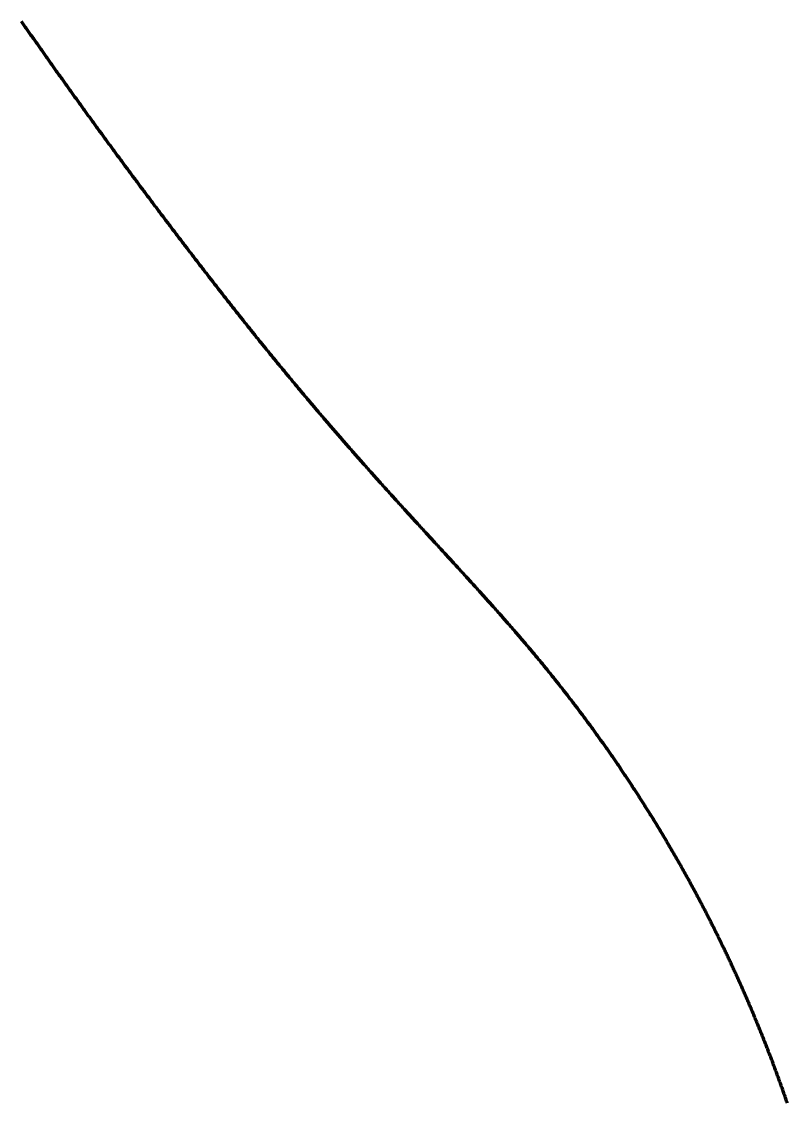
# Model space of a CAD drawing. Header units: metres. Extents: x 84843 to 90196, y 2281619 to 2289011.
# Drawn here: x 89836.4 to 90163.7, y 2282081 to 2282542.9 of the extents above; entities that cross this region are included whole.
import ezdxf

# ---------------------------------------------------------------- set-up
doc = ezdxf.new("R2010")
doc.units = ezdxf.units.M
doc.layers.add('Linje - 1', color=5, linetype='Continuous', lineweight=200)

msp = doc.modelspace()

# ---------------------------------------------------------------- linework, layer by layer
at = {"layer": 'Linje - 1'}
msp.add_polyline3d([(90163.72, 2282080.58, 37.42), (90163.56, 2282081.05, 37.41), (90163.4, 2282081.53, 37.4), (90163.24, 2282082, 37.39), (90163.07, 2282082.47, 37.38), (90162.91, 2282082.95, 37.37), (90162.74, 2282083.42, 37.36), (90162.58, 2282083.89, 37.35), (90162.41, 2282084.36, 37.34), (90162.25, 2282084.83, 37.33), (90162.08, 2282085.31, 37.32), (90161.92, 2282085.78, 37.31), (90161.75, 2282086.25, 37.3), (90161.58, 2282086.72, 37.29), (90161.42, 2282087.19, 37.28), (90161.25, 2282087.66, 37.27), (90161.08, 2282088.13, 37.26), (90160.91, 2282088.6, 37.25), (90160.75, 2282089.08, 37.24), (90160.58, 2282089.55, 37.23), (90160.41, 2282090.02, 37.22), (90160.24, 2282090.49, 37.21), (90160.07, 2282090.96, 37.2), (90159.9, 2282091.43, 37.19), (90159.72, 2282091.9, 37.18), (90159.55, 2282092.37, 37.17), (90159.38, 2282092.84, 37.16), (90159.21, 2282093.3, 37.15), (90159.04, 2282093.77, 37.14), (90158.86, 2282094.24, 37.13), (90158.69, 2282094.71, 37.12), (90158.52, 2282095.18, 37.11), (90158.34, 2282095.65, 37.1), (90158.17, 2282096.12, 37.09), (90157.99, 2282096.59, 37.08), (90157.82, 2282097.05, 37.07), (90157.64, 2282097.52, 37.06), (90157.47, 2282097.99, 37.04), (90157.29, 2282098.46, 37.03), (90157.11, 2282098.93, 37.02), (90156.93, 2282099.39, 37.01), (90156.76, 2282099.86, 37), (90156.58, 2282100.33, 36.99), (90156.4, 2282100.8, 36.98), (90156.22, 2282101.26, 36.97), (90156.04, 2282101.73, 36.96), (90155.86, 2282102.2, 36.95), (90155.68, 2282102.66, 36.94), (90155.5, 2282103.13, 36.93), (90155.32, 2282103.59, 36.92), (90155.14, 2282104.06, 36.91), (90154.96, 2282104.53, 36.89), (90154.78, 2282104.99, 36.88), (90154.59, 2282105.46, 36.87), (90154.41, 2282105.92, 36.86), (90154.23, 2282106.39, 36.85), (90154.05, 2282106.85, 36.84), (90153.86, 2282107.32, 36.83), (90153.68, 2282107.78, 36.82), (90153.49, 2282108.25, 36.81), (90153.31, 2282108.71, 36.8), (90153.12, 2282109.18, 36.78), (90152.94, 2282109.64, 36.77), (90152.75, 2282110.11, 36.76), (90152.56, 2282110.57, 36.75), (90152.38, 2282111.03, 36.74), (90152.19, 2282111.5, 36.73), (90152, 2282111.96, 36.72), (90151.81, 2282112.42, 36.71), (90151.63, 2282112.89, 36.7), (90151.44, 2282113.35, 36.68), (90151.25, 2282113.81, 36.67), (90151.06, 2282114.28, 36.66), (90150.87, 2282114.74, 36.65), (90150.68, 2282115.2, 36.64), (90150.49, 2282115.66, 36.63), (90150.3, 2282116.12, 36.62), (90150.1, 2282116.59, 36.6), (90149.91, 2282117.05, 36.59), (90149.72, 2282117.51, 36.58), (90149.53, 2282117.97, 36.57), (90149.33, 2282118.43, 36.56), (90149.14, 2282118.89, 36.55), (90148.95, 2282119.35, 36.53), (90148.75, 2282119.81, 36.52), (90148.56, 2282120.28, 36.51), (90148.36, 2282120.74, 36.5), (90148.17, 2282121.2, 36.49), (90147.97, 2282121.66, 36.48), (90147.78, 2282122.12, 36.46), (90147.58, 2282122.58, 36.45), (90147.38, 2282123.04, 36.44), (90147.19, 2282123.49, 36.43), (90146.99, 2282123.95, 36.42), (90146.79, 2282124.41, 36.41), (90146.59, 2282124.87, 36.39), (90146.39, 2282125.33, 36.38), (90146.19, 2282125.79, 36.37), (90145.99, 2282126.25, 36.36), (90145.79, 2282126.71, 36.35), (90145.59, 2282127.16, 36.33), (90145.39, 2282127.62, 36.32), (90145.19, 2282128.08, 36.31), (90144.99, 2282128.54, 36.3), (90144.79, 2282129, 36.29), (90144.59, 2282129.45, 36.27), (90144.38, 2282129.91, 36.26), (90144.18, 2282130.37, 36.25), (90143.98, 2282130.82, 36.24), (90143.78, 2282131.28, 36.22), (90143.57, 2282131.74, 36.21), (90143.37, 2282132.19, 36.2), (90143.16, 2282132.65, 36.19), (90142.96, 2282133.11, 36.18), (90142.75, 2282133.56, 36.16), (90142.55, 2282134.02, 36.15), (90142.34, 2282134.47, 36.14), (90142.13, 2282134.93, 36.13), (90141.92, 2282135.38, 36.11), (90141.72, 2282135.84, 36.1), (90141.51, 2282136.29, 36.09), (90141.3, 2282136.75, 36.08), (90141.09, 2282137.2, 36.06), (90140.88, 2282137.66, 36.05), (90140.67, 2282138.11, 36.04), (90140.46, 2282138.56, 36.03), (90140.25, 2282139.02, 36.01), (90140.04, 2282139.47, 36), (90139.83, 2282139.92, 35.99), (90139.62, 2282140.38, 35.98), (90139.41, 2282140.83, 35.96), (90139.2, 2282141.28, 35.95), (90138.99, 2282141.74, 35.94), (90138.77, 2282142.19, 35.93), (90138.56, 2282142.64, 35.91), (90138.35, 2282143.09, 35.9), (90138.13, 2282143.54, 35.89), (90137.92, 2282144, 35.87), (90137.7, 2282144.45, 35.86), (90137.49, 2282144.9, 35.85), (90137.27, 2282145.35, 35.84), (90137.06, 2282145.8, 35.82), (90136.84, 2282146.25, 35.81), (90136.63, 2282146.7, 35.8), (90136.41, 2282147.15, 35.78), (90136.19, 2282147.6, 35.77), (90135.97, 2282148.05, 35.76), (90135.76, 2282148.5, 35.74), (90135.54, 2282148.95, 35.73), (90135.32, 2282149.4, 35.72), (90135.1, 2282149.85, 35.71), (90134.88, 2282150.3, 35.69), (90134.66, 2282150.75, 35.68), (90134.44, 2282151.2, 35.67), (90134.22, 2282151.65, 35.65), (90134, 2282152.1, 35.64), (90133.78, 2282152.55, 35.63), (90133.56, 2282152.99, 35.61), (90133.33, 2282153.44, 35.6), (90133.11, 2282153.89, 35.59), (90132.89, 2282154.34, 35.57), (90132.67, 2282154.79, 35.56), (90132.44, 2282155.23, 35.55), (90132.22, 2282155.68, 35.53), (90131.99, 2282156.13, 35.52), (90131.77, 2282156.57, 35.51), (90131.55, 2282157.02, 35.49), (90131.32, 2282157.47, 35.48), (90131.09, 2282157.91, 35.47), (90130.87, 2282158.36, 35.45), (90130.64, 2282158.8, 35.44), (90130.41, 2282159.25, 35.42), (90130.19, 2282159.7, 35.41), (90129.96, 2282160.14, 35.4), (90129.73, 2282160.59, 35.38), (90129.5, 2282161.03, 35.37), (90129.28, 2282161.47, 35.36), (90129.05, 2282161.92, 35.34), (90128.82, 2282162.36, 35.33), (90128.59, 2282162.81, 35.31), (90128.36, 2282163.25, 35.3), (90128.13, 2282163.7, 35.29), (90127.9, 2282164.14, 35.27), (90127.66, 2282164.58, 35.26), (90127.43, 2282165.03, 35.25), (90127.2, 2282165.47, 35.23), (90126.97, 2282165.91, 35.22), (90126.74, 2282166.35, 35.2), (90126.5, 2282166.8, 35.19), (90126.27, 2282167.24, 35.18), (90126.03, 2282167.68, 35.16), (90125.8, 2282168.12, 35.15), (90125.57, 2282168.56, 35.13), (90125.33, 2282169, 35.12), (90125.1, 2282169.45, 35.11), (90124.86, 2282169.89, 35.09), (90124.62, 2282170.33, 35.08), (90124.39, 2282170.77, 35.06), (90124.15, 2282171.21, 35.05), (90123.91, 2282171.65, 35.03), (90123.68, 2282172.09, 35.02), (90123.44, 2282172.53, 35.01), (90123.2, 2282172.97, 34.99), (90122.96, 2282173.41, 34.98), (90122.72, 2282173.85, 34.96), (90122.48, 2282174.29, 34.95), (90122.24, 2282174.72, 34.93), (90122, 2282175.16, 34.92), (90121.76, 2282175.6, 34.9), (90121.52, 2282176.04, 34.89), (90121.28, 2282176.48, 34.88), (90121.04, 2282176.92, 34.86), (90120.8, 2282177.35, 34.85), (90120.56, 2282177.79, 34.83), (90120.31, 2282178.23, 34.82), (90120.07, 2282178.67, 34.8), (90119.83, 2282179.1, 34.79), (90119.58, 2282179.54, 34.77), (90119.34, 2282179.98, 34.76), (90119.1, 2282180.41, 34.74), (90118.85, 2282180.85, 34.73), (90118.61, 2282181.28, 34.71), (90118.36, 2282181.72, 34.7), (90118.11, 2282182.15, 34.69), (90117.87, 2282182.59, 34.67), (90117.62, 2282183.02, 34.66), (90117.38, 2282183.46, 34.64), (90117.13, 2282183.89, 34.63), (90116.88, 2282184.33, 34.61), (90116.63, 2282184.76, 34.6), (90116.38, 2282185.2, 34.58), (90116.14, 2282185.63, 34.57), (90115.89, 2282186.06, 34.55), (90115.64, 2282186.5, 34.54), (90115.39, 2282186.93, 34.52), (90115.14, 2282187.36, 34.51), (90114.89, 2282187.8, 34.49), (90114.64, 2282188.23, 34.48), (90114.38, 2282188.66, 34.46), (90114.13, 2282189.09, 34.45), (90113.88, 2282189.52, 34.43), (90113.63, 2282189.96, 34.42), (90113.38, 2282190.39, 34.4), (90113.12, 2282190.82, 34.38), (90112.87, 2282191.25, 34.37), (90112.62, 2282191.68, 34.35), (90112.36, 2282192.11, 34.34), (90112.11, 2282192.54, 34.32), (90111.85, 2282192.97, 34.31), (90111.6, 2282193.4, 34.29), (90111.34, 2282193.83, 34.28), (90111.09, 2282194.26, 34.26), (90110.83, 2282194.69, 34.25), (90110.57, 2282195.12, 34.23), (90110.32, 2282195.55, 34.22), (90110.06, 2282195.98, 34.2), (90109.8, 2282196.41, 34.18), (90109.54, 2282196.83, 34.17), (90109.29, 2282197.26, 34.15), (90109.03, 2282197.69, 34.14), (90108.77, 2282198.12, 34.12), (90108.51, 2282198.55, 34.11), (90108.25, 2282198.97, 34.09), (90107.99, 2282199.4, 34.08), (90107.73, 2282199.83, 34.06), (90107.47, 2282200.25, 34.04), (90107.21, 2282200.68, 34.03), (90106.95, 2282201.11, 34.01), (90106.68, 2282201.53, 34), (90106.42, 2282201.96, 33.98), (90106.16, 2282202.38, 33.96), (90105.9, 2282202.81, 33.95), (90105.63, 2282203.23, 33.93), (90105.37, 2282203.66, 33.92), (90105.11, 2282204.08, 33.9), (90104.84, 2282204.51, 33.88), (90104.58, 2282204.93, 33.87), (90104.31, 2282205.36, 33.85), (90104.05, 2282205.78, 33.84), (90103.78, 2282206.2, 33.82), (90103.51, 2282206.63, 33.8), (90103.25, 2282207.05, 33.79), (90102.98, 2282207.47, 33.77), (90102.71, 2282207.9, 33.76), (90102.45, 2282208.32, 33.74), (90102.18, 2282208.74, 33.72), (90101.91, 2282209.16, 33.71), (90101.64, 2282209.58, 33.69), (90101.37, 2282210.01, 33.68), (90101.1, 2282210.43, 33.66), (90100.83, 2282210.85, 33.64), (90100.56, 2282211.27, 33.63), (90100.29, 2282211.69, 33.61), (90100.02, 2282212.11, 33.59), (90099.75, 2282212.53, 33.58), (90099.48, 2282212.95, 33.56), (90099.21, 2282213.37, 33.54), (90098.94, 2282213.79, 33.53), (90098.67, 2282214.21, 33.51), (90098.39, 2282214.63, 33.49), (90098.12, 2282215.05, 33.48), (90097.85, 2282215.47, 33.46), (90097.57, 2282215.88, 33.45), (90097.3, 2282216.3, 33.43), (90097.02, 2282216.72, 33.41), (90096.75, 2282217.14, 33.4), (90096.47, 2282217.56, 33.38), (90096.2, 2282217.97, 33.36), (90095.92, 2282218.39, 33.35), (90095.65, 2282218.81, 33.33), (90095.37, 2282219.22, 33.31), (90095.09, 2282219.64, 33.29), (90094.82, 2282220.06, 33.28), (90094.54, 2282220.47, 33.26), (90094.26, 2282220.89, 33.24), (90093.98, 2282221.3, 33.23), (90093.7, 2282221.72, 33.21), (90093.42, 2282222.13, 33.19), (90093.15, 2282222.55, 33.18), (90092.87, 2282222.96, 33.16), (90092.59, 2282223.38, 33.14), (90092.31, 2282223.79, 33.13), (90092.03, 2282224.2, 33.11), (90091.74, 2282224.62, 33.09), (90091.46, 2282225.03, 33.07), (90091.18, 2282225.44, 33.06), (90090.9, 2282225.86, 33.04), (90090.62, 2282226.27, 33.02), (90090.33, 2282226.68, 33.01), (90090.05, 2282227.09, 32.99), (90089.77, 2282227.51, 32.97), (90089.48, 2282227.92, 32.95), (90089.2, 2282228.33, 32.94), (90088.92, 2282228.74, 32.92), (90088.63, 2282229.15, 32.9), (90088.35, 2282229.56, 32.88), (90088.06, 2282229.97, 32.87), (90087.77, 2282230.38, 32.85), (90087.49, 2282230.79, 32.83), (90087.2, 2282231.2, 32.82), (90086.92, 2282231.61, 32.8), (90086.63, 2282232.02, 32.78), (90086.34, 2282232.43, 32.76), (90086.05, 2282232.84, 32.75), (90085.77, 2282233.25, 32.73), (90085.48, 2282233.66, 32.71), (90085.19, 2282234.07, 32.69), (90084.9, 2282234.47, 32.68), (90084.61, 2282234.88, 32.66), (90084.32, 2282235.29, 32.64), (90084.03, 2282235.7, 32.62), (90083.74, 2282236.1, 32.61), (90083.45, 2282236.51, 32.59), (90083.16, 2282236.92, 32.57), (90082.87, 2282237.32, 32.55), (90082.57, 2282237.73, 32.54), (90082.28, 2282238.13, 32.52), (90081.99, 2282238.54, 32.5), (90081.7, 2282238.94, 32.48), (90081.4, 2282239.35, 32.47), (90081.11, 2282239.75, 32.45), (90080.82, 2282240.16, 32.43), (90080.52, 2282240.56, 32.41), (90080.23, 2282240.97, 32.4), (90079.93, 2282241.37, 32.38), (90079.64, 2282241.78, 32.36), (90079.34, 2282242.18, 32.34), (90079.05, 2282242.58, 32.33), (90078.75, 2282242.98, 32.31), (90078.45, 2282243.39, 32.29), (90078.16, 2282243.79, 32.27), (90077.86, 2282244.19, 32.26), (90077.56, 2282244.59, 32.24), (90077.26, 2282244.99, 32.22), (90076.97, 2282245.4, 32.2), (90076.67, 2282245.8, 32.19), (90076.37, 2282246.2, 32.17), (90076.07, 2282246.6, 32.15), (90075.77, 2282247, 32.14), (90075.47, 2282247.4, 32.12), (90075.17, 2282247.8, 32.1), (90074.87, 2282248.2, 32.08), (90074.57, 2282248.6, 32.07), (90074.27, 2282249, 32.05), (90073.97, 2282249.4, 32.03), (90073.66, 2282249.8, 32.02), (90073.36, 2282250.19, 32), (90073.06, 2282250.59, 31.98), (90072.76, 2282250.99, 31.97), (90072.45, 2282251.39, 31.95), (90072.15, 2282251.78, 31.93), (90071.85, 2282252.18, 31.92), (90071.54, 2282252.58, 31.9), (90071.24, 2282252.98, 31.88), (90070.93, 2282253.37, 31.87), (90070.63, 2282253.77, 31.85), (90070.32, 2282254.16, 31.83), (90070.02, 2282254.56, 31.82), (90069.71, 2282254.95, 31.8), (90069.4, 2282255.35, 31.79), (90069.1, 2282255.74, 31.77), (90068.79, 2282256.14, 31.75), (90068.48, 2282256.53, 31.74), (90068.18, 2282256.93, 31.72), (90067.87, 2282257.32, 31.71), (90067.56, 2282257.71, 31.69), (90067.25, 2282258.11, 31.67), (90066.94, 2282258.5, 31.66), (90066.63, 2282258.89, 31.64), (90066.32, 2282259.29, 31.63), (90066.01, 2282259.68, 31.61), (90065.7, 2282260.07, 31.59), (90065.39, 2282260.46, 31.58), (90065.08, 2282260.85, 31.56), (90064.77, 2282261.25, 31.55), (90064.46, 2282261.64, 31.53), (90064.15, 2282262.03, 31.52), (90063.83, 2282262.42, 31.5), (90063.52, 2282262.81, 31.49), (90063.21, 2282263.2, 31.47), (90062.89, 2282263.59, 31.46), (90062.58, 2282263.98, 31.44), (90062.27, 2282264.37, 31.42), (90061.95, 2282264.76, 31.41), (90061.64, 2282265.14, 31.39), (90061.32, 2282265.53, 31.38), (90061.01, 2282265.92, 31.36), (90060.69, 2282266.31, 31.35), (90060.38, 2282266.7, 31.33), (90060.06, 2282267.08, 31.32), (90059.74, 2282267.47, 31.3), (90059.43, 2282267.86, 31.29), (90059.11, 2282268.24, 31.27), (90058.79, 2282268.63, 31.26), (90058.48, 2282269.02, 31.25), (90058.16, 2282269.4, 31.23), (90057.84, 2282269.79, 31.22), (90057.52, 2282270.17, 31.2), (90057.2, 2282270.56, 31.19), (90056.88, 2282270.94, 31.17), (90056.56, 2282271.33, 31.16), (90056.24, 2282271.71, 31.14), (90055.92, 2282272.1, 31.13), (90055.6, 2282272.48, 31.11), (90055.28, 2282272.86, 31.1), (90054.96, 2282273.25, 31.09), (90054.64, 2282273.63, 31.07), (90054.32, 2282274.01, 31.06), (90054, 2282274.4, 31.04), (90053.67, 2282274.78, 31.03), (90053.35, 2282275.16, 31.01), (90053.03, 2282275.54, 31), (90052.7, 2282275.92, 30.99), (90052.38, 2282276.3, 30.97), (90052.06, 2282276.69, 30.96), (90051.73, 2282277.07, 30.95), (90051.41, 2282277.45, 30.93), (90051.09, 2282277.83, 30.92), (90050.76, 2282278.21, 30.9), (90050.44, 2282278.59, 30.89), (90050.11, 2282278.97, 30.88), (90049.79, 2282279.35, 30.86), (90049.46, 2282279.73, 30.85), (90049.13, 2282280.11, 30.84), (90048.81, 2282280.49, 30.82), (90048.48, 2282280.86, 30.81), (90048.15, 2282281.24, 30.8), (90047.83, 2282281.62, 30.78), (90047.5, 2282282, 30.77), (90047.17, 2282282.38, 30.76), (90046.85, 2282282.76, 30.74), (90046.52, 2282283.13, 30.73), (90046.19, 2282283.51, 30.72), (90045.86, 2282283.89, 30.7), (90045.53, 2282284.26, 30.69), (90045.21, 2282284.64, 30.68), (90044.88, 2282285.02, 30.66), (90044.55, 2282285.39, 30.65), (90044.22, 2282285.77, 30.64), (90043.89, 2282286.15, 30.62), (90043.56, 2282286.52, 30.61), (90043.23, 2282286.9, 30.6), (90042.9, 2282287.27, 30.59), (90042.57, 2282287.65, 30.57), (90042.24, 2282288.02, 30.56), (90041.91, 2282288.4, 30.55), (90041.58, 2282288.77, 30.54), (90041.25, 2282289.15, 30.52), (90040.91, 2282289.52, 30.51), (90040.58, 2282289.9, 30.5), (90040.25, 2282290.27, 30.49), (90039.92, 2282290.65, 30.47), (90039.59, 2282291.02, 30.46), (90039.26, 2282291.39, 30.45), (90038.92, 2282291.77, 30.44), (90038.59, 2282292.14, 30.42), (90038.26, 2282292.52, 30.41), (90037.93, 2282292.89, 30.4), (90037.59, 2282293.26, 30.39), (90037.26, 2282293.63, 30.38), (90036.93, 2282294.01, 30.36), (90036.59, 2282294.38, 30.35), (90036.26, 2282294.75, 30.34), (90035.93, 2282295.12, 30.33), (90035.59, 2282295.5, 30.32), (90035.26, 2282295.87, 30.3), (90034.92, 2282296.24, 30.29), (90034.59, 2282296.61, 30.28), (90034.26, 2282296.98, 30.27), (90033.92, 2282297.36, 30.26), (90033.59, 2282297.73, 30.25), (90033.25, 2282298.1, 30.23), (90032.92, 2282298.47, 30.22), (90032.58, 2282298.84, 30.21), (90032.25, 2282299.21, 30.2), (90031.91, 2282299.58, 30.19), (90031.58, 2282299.95, 30.18), (90031.24, 2282300.33, 30.17), (90030.91, 2282300.7, 30.16), (90030.57, 2282301.07, 30.14), (90030.23, 2282301.44, 30.13), (90029.9, 2282301.81, 30.12), (90029.56, 2282302.18, 30.11), (90029.23, 2282302.55, 30.1), (90028.89, 2282302.92, 30.09), (90028.55, 2282303.29, 30.08), (90028.22, 2282303.66, 30.07), (90027.88, 2282304.03, 30.06), (90027.54, 2282304.4, 30.05), (90027.21, 2282304.77, 30.03), (90026.87, 2282305.14, 30.02), (90026.53, 2282305.51, 30.01), (90026.2, 2282305.88, 30), (90025.86, 2282306.24, 29.99), (90025.52, 2282306.61, 29.98), (90025.19, 2282306.98, 29.97), (90024.85, 2282307.35, 29.96), (90024.51, 2282307.72, 29.95), (90024.17, 2282308.09, 29.94), (90023.84, 2282308.46, 29.93), (90023.5, 2282308.83, 29.92), (90023.16, 2282309.2, 29.91), (90022.82, 2282309.57, 29.9), (90022.49, 2282309.94, 29.89), (90022.15, 2282310.3, 29.88), (90021.81, 2282310.67, 29.87), (90021.47, 2282311.04, 29.86), (90021.13, 2282311.41, 29.85), (90020.8, 2282311.78, 29.84), (90020.46, 2282312.15, 29.83), (90020.12, 2282312.52, 29.82), (90019.78, 2282312.88, 29.81), (90019.45, 2282313.25, 29.8), (90019.11, 2282313.62, 29.79), (90018.77, 2282313.99, 29.78), (90018.43, 2282314.36, 29.77), (90018.09, 2282314.73, 29.76), (90017.75, 2282315.09, 29.75), (90017.42, 2282315.46, 29.74), (90017.08, 2282315.83, 29.73), (90016.74, 2282316.2, 29.72), (90016.4, 2282316.57, 29.71), (90016.06, 2282316.94, 29.7), (90015.73, 2282317.3, 29.69), (90015.39, 2282317.67, 29.68), (90015.05, 2282318.04, 29.67), (90014.71, 2282318.41, 29.66), (90014.37, 2282318.78, 29.66), (90014.03, 2282319.14, 29.65), (90013.7, 2282319.51, 29.64), (90013.36, 2282319.88, 29.63), (90013.02, 2282320.25, 29.62), (90012.68, 2282320.62, 29.61), (90012.34, 2282320.99, 29.6), (90012, 2282321.35, 29.59), (90011.67, 2282321.72, 29.58), (90011.33, 2282322.09, 29.57), (90010.99, 2282322.46, 29.57), (90010.65, 2282322.83, 29.56), (90010.31, 2282323.2, 29.55), (90009.98, 2282323.56, 29.54), (90009.64, 2282323.93, 29.53), (90009.3, 2282324.3, 29.52), (90008.96, 2282324.67, 29.51), (90008.62, 2282325.04, 29.51), (90008.29, 2282325.41, 29.5), (90007.95, 2282325.77, 29.49), (90007.61, 2282326.14, 29.48), (90007.27, 2282326.51, 29.47), (90006.93, 2282326.88, 29.46), (90006.6, 2282327.25, 29.46), (90006.26, 2282327.62, 29.45), (90005.92, 2282327.99, 29.44), (90005.58, 2282328.36, 29.43), (90005.25, 2282328.72, 29.42), (90004.91, 2282329.09, 29.41), (90004.57, 2282329.46, 29.41), (90004.23, 2282329.83, 29.4), (90003.9, 2282330.2, 29.39), (90003.56, 2282330.57, 29.38), (90003.22, 2282330.94, 29.38), (90002.88, 2282331.31, 29.37), (90002.55, 2282331.68, 29.36), (90002.21, 2282332.04, 29.35), (90001.87, 2282332.41, 29.34), (90001.53, 2282332.78, 29.34), (90001.2, 2282333.15, 29.33), (90000.86, 2282333.52, 29.32), (90000.52, 2282333.89, 29.31), (90000.19, 2282334.26, 29.31), (89999.85, 2282334.63, 29.3), (89999.51, 2282335, 29.29), (89999.18, 2282335.37, 29.28), (89998.84, 2282335.74, 29.28), (89998.5, 2282336.11, 29.27), (89998.17, 2282336.48, 29.26), (89997.83, 2282336.85, 29.26), (89997.49, 2282337.22, 29.25), (89997.16, 2282337.59, 29.24), (89996.82, 2282337.96, 29.23), (89996.49, 2282338.33, 29.23), (89996.15, 2282338.7, 29.22), (89995.81, 2282339.07, 29.21), (89995.48, 2282339.44, 29.21), (89995.14, 2282339.81, 29.2), (89994.81, 2282340.18, 29.19), (89994.47, 2282340.55, 29.19), (89994.14, 2282340.92, 29.18), (89993.8, 2282341.29, 29.17), (89993.46, 2282341.66, 29.17), (89993.13, 2282342.04, 29.16), (89992.79, 2282342.41, 29.15), (89992.46, 2282342.78, 29.15), (89992.12, 2282343.15, 29.14), (89991.79, 2282343.52, 29.13), (89991.45, 2282343.89, 29.13), (89991.12, 2282344.26, 29.12), (89990.79, 2282344.63, 29.11), (89990.45, 2282345.01, 29.11), (89990.12, 2282345.38, 29.1), (89989.78, 2282345.75, 29.1), (89989.45, 2282346.12, 29.09), (89989.11, 2282346.49, 29.08), (89988.78, 2282346.87, 29.08), (89988.45, 2282347.24, 29.07), (89988.11, 2282347.61, 29.07), (89987.78, 2282347.98, 29.06), (89987.45, 2282348.36, 29.05), (89987.11, 2282348.73, 29.05), (89986.78, 2282349.1, 29.04), (89986.45, 2282349.47, 29.04), (89986.11, 2282349.85, 29.03), (89985.78, 2282350.22, 29.03), (89985.45, 2282350.59, 29.02), (89985.12, 2282350.97, 29.01), (89984.78, 2282351.34, 29.01), (89984.45, 2282351.72, 29), (89984.12, 2282352.09, 29), (89983.79, 2282352.46, 28.99), (89983.46, 2282352.84, 28.99), (89983.12, 2282353.21, 28.98), (89982.79, 2282353.58, 28.98), (89982.46, 2282353.96, 28.97), (89982.13, 2282354.33, 28.97), (89981.8, 2282354.71, 28.96), (89981.47, 2282355.08, 28.96), (89981.14, 2282355.46, 28.95), (89980.81, 2282355.83, 28.95), (89980.47, 2282356.21, 28.94), (89980.14, 2282356.58, 28.94), (89979.81, 2282356.96, 28.93), (89979.48, 2282357.33, 28.93), (89979.15, 2282357.71, 28.92), (89978.82, 2282358.08, 28.92), (89978.49, 2282358.46, 28.91), (89978.16, 2282358.84, 28.91), (89977.83, 2282359.21, 28.9), (89977.5, 2282359.59, 28.9), (89977.17, 2282359.96, 28.89), (89976.84, 2282360.34, 28.89), (89976.51, 2282360.72, 28.88), (89976.19, 2282361.09, 28.88), (89975.86, 2282361.47, 28.88), (89975.53, 2282361.84, 28.87), (89975.2, 2282362.22, 28.87), (89974.87, 2282362.6, 28.86), (89974.54, 2282362.98, 28.86), (89974.21, 2282363.35, 28.85), (89973.89, 2282363.73, 28.85), (89973.56, 2282364.11, 28.85), (89973.23, 2282364.48, 28.84), (89972.9, 2282364.86, 28.84), (89972.57, 2282365.24, 28.83), (89972.25, 2282365.62, 28.83), (89971.92, 2282365.99, 28.83), (89971.59, 2282366.37, 28.82), (89971.26, 2282366.75, 28.82), (89970.94, 2282367.13, 28.81), (89970.61, 2282367.51, 28.81), (89970.28, 2282367.89, 28.81), (89969.96, 2282368.26, 28.8), (89969.63, 2282368.64, 28.8), (89969.3, 2282369.02, 28.8), (89968.98, 2282369.4, 28.79), (89968.65, 2282369.78, 28.79), (89968.32, 2282370.16, 28.79), (89968, 2282370.54, 28.78), (89967.67, 2282370.92, 28.78), (89967.35, 2282371.3, 28.78), (89967.02, 2282371.68, 28.77), (89966.7, 2282372.05, 28.77), (89966.37, 2282372.43, 28.77), (89966.04, 2282372.81, 28.76), (89965.72, 2282373.19, 28.76), (89965.39, 2282373.57, 28.76), (89965.07, 2282373.95, 28.75), (89964.75, 2282374.33, 28.75), (89964.42, 2282374.71, 28.75), (89964.1, 2282375.1, 28.74), (89963.77, 2282375.48, 28.74), (89963.45, 2282375.86, 28.74), (89963.12, 2282376.24, 28.74), (89962.8, 2282376.62, 28.73), (89962.48, 2282377, 28.73), (89962.15, 2282377.38, 28.73), (89961.83, 2282377.76, 28.73), (89961.51, 2282378.14, 28.72), (89961.18, 2282378.52, 28.72), (89960.86, 2282378.91, 28.72), (89960.54, 2282379.29, 28.72), (89960.21, 2282379.67, 28.71), (89959.89, 2282380.05, 28.71), (89959.57, 2282380.43, 28.71), (89959.24, 2282380.81, 28.71), (89958.92, 2282381.2, 28.7), (89958.6, 2282381.58, 28.7), (89958.28, 2282381.96, 28.7), (89957.96, 2282382.34, 28.7), (89957.63, 2282382.73, 28.69), (89957.31, 2282383.11, 28.69), (89956.99, 2282383.49, 28.69), (89956.67, 2282383.87, 28.69), (89956.35, 2282384.26, 28.69), (89956.03, 2282384.64, 28.69), (89955.7, 2282385.02, 28.68), (89955.38, 2282385.41, 28.68), (89955.06, 2282385.79, 28.68), (89954.74, 2282386.17, 28.68), (89954.42, 2282386.56, 28.68), (89954.1, 2282386.94, 28.67), (89953.78, 2282387.33, 28.67), (89953.46, 2282387.71, 28.67), (89953.14, 2282388.09, 28.67), (89952.82, 2282388.48, 28.67), (89952.5, 2282388.86, 28.67), (89952.18, 2282389.25, 28.67), (89951.86, 2282389.63, 28.66), (89951.54, 2282390.02, 28.66), (89951.22, 2282390.4, 28.66), (89950.9, 2282390.78, 28.66), (89950.58, 2282391.17, 28.66), (89950.26, 2282391.55, 28.66), (89949.95, 2282391.94, 28.66), (89949.63, 2282392.33, 28.66), (89949.31, 2282392.71, 28.66), (89948.99, 2282393.1, 28.65), (89948.67, 2282393.48, 28.65), (89948.35, 2282393.87, 28.65), (89948.04, 2282394.25, 28.65), (89947.72, 2282394.64, 28.65), (89947.4, 2282395.02, 28.65), (89947.08, 2282395.41, 28.65), (89946.76, 2282395.8, 28.65), (89946.45, 2282396.18, 28.65), (89946.13, 2282396.57, 28.65), (89945.81, 2282396.96, 28.65), (89945.5, 2282397.34, 28.65), (89945.18, 2282397.73, 28.65), (89944.86, 2282398.12, 28.65), (89944.54, 2282398.5, 28.65), (89944.23, 2282398.89, 28.65), (89943.91, 2282399.28, 28.65), (89943.6, 2282399.67, 28.64), (89943.28, 2282400.05, 28.64), (89942.96, 2282400.44, 28.64), (89942.65, 2282400.83, 28.64), (89942.33, 2282401.22, 28.64), (89942.02, 2282401.6, 28.64), (89941.7, 2282401.99, 28.64), (89941.39, 2282402.38, 28.64), (89941.07, 2282402.77, 28.64), (89940.75, 2282403.16, 28.64), (89940.44, 2282403.54, 28.64), (89940.13, 2282403.93, 28.65), (89939.81, 2282404.32, 28.65), (89939.5, 2282404.71, 28.65), (89939.18, 2282405.1, 28.65), (89938.87, 2282405.49, 28.65), (89938.55, 2282405.88, 28.65), (89938.24, 2282406.26, 28.65), (89937.92, 2282406.65, 28.65), (89937.61, 2282407.04, 28.65), (89937.3, 2282407.43, 28.65), (89936.98, 2282407.82, 28.65), (89936.67, 2282408.21, 28.65), (89936.36, 2282408.6, 28.65), (89936.04, 2282408.99, 28.65), (89935.73, 2282409.38, 28.65), (89935.42, 2282409.77, 28.65), (89935.11, 2282410.16, 28.65), (89934.79, 2282410.55, 28.66), (89934.48, 2282410.94, 28.66), (89934.17, 2282411.33, 28.66), (89933.86, 2282411.72, 28.66), (89933.54, 2282412.11, 28.66), (89933.23, 2282412.5, 28.66), (89932.92, 2282412.89, 28.66), (89932.61, 2282413.29, 28.66), (89932.3, 2282413.68, 28.66), (89931.98, 2282414.07, 28.67), (89931.67, 2282414.46, 28.67), (89931.36, 2282414.85, 28.67), (89931.05, 2282415.24, 28.67), (89930.74, 2282415.63, 28.67), (89930.43, 2282416.02, 28.67), (89930.12, 2282416.42, 28.67), (89929.81, 2282416.81, 28.68), (89929.5, 2282417.2, 28.68), (89929.19, 2282417.59, 28.68), (89928.88, 2282417.98, 28.68), (89928.57, 2282418.38, 28.68), (89928.26, 2282418.77, 28.68), (89927.95, 2282419.16, 28.69), (89927.64, 2282419.55, 28.69), (89927.33, 2282419.95, 28.69), (89927.02, 2282420.34, 28.69), (89926.71, 2282420.73, 28.69), (89926.4, 2282421.13, 28.7), (89926.09, 2282421.52, 28.7), (89925.78, 2282421.91, 28.7), (89925.47, 2282422.3, 28.7), (89925.16, 2282422.7, 28.7), (89924.86, 2282423.09, 28.71), (89924.55, 2282423.48, 28.71), (89924.24, 2282423.88, 28.71), (89923.93, 2282424.27, 28.71), (89923.62, 2282424.67, 28.72), (89923.31, 2282425.06, 28.72), (89923.01, 2282425.45, 28.72), (89922.7, 2282425.85, 28.72), (89922.39, 2282426.24, 28.73), (89922.08, 2282426.64, 28.73), (89921.78, 2282427.03, 28.73), (89921.47, 2282427.42, 28.73), (89921.16, 2282427.82, 28.74), (89920.85, 2282428.21, 28.74), (89920.55, 2282428.61, 28.74), (89920.24, 2282429, 28.75), (89919.93, 2282429.4, 28.75), (89919.63, 2282429.79, 28.75), (89919.32, 2282430.19, 28.75), (89919.01, 2282430.58, 28.76), (89918.71, 2282430.98, 28.76), (89918.4, 2282431.37, 28.76), (89918.09, 2282431.77, 28.77), (89917.79, 2282432.16, 28.77), (89917.48, 2282432.56, 28.77), (89917.17, 2282432.95, 28.78), (89916.87, 2282433.35, 28.78), (89916.56, 2282433.74, 28.78), (89916.26, 2282434.14, 28.79), (89915.95, 2282434.53, 28.79), (89915.64, 2282434.93, 28.79), (89915.34, 2282435.33, 28.8), (89915.03, 2282435.72, 28.8), (89914.73, 2282436.12, 28.8), (89914.42, 2282436.51, 28.81), (89914.12, 2282436.91, 28.81), (89913.81, 2282437.3, 28.82), (89913.51, 2282437.7, 28.82), (89913.2, 2282438.1, 28.82), (89912.9, 2282438.49, 28.83), (89912.59, 2282438.89, 28.83), (89912.29, 2282439.28, 28.84), (89911.98, 2282439.68, 28.84), (89911.68, 2282440.08, 28.84), (89911.37, 2282440.47, 28.85), (89911.07, 2282440.87, 28.85), (89910.76, 2282441.27, 28.86), (89910.46, 2282441.66, 28.86), (89910.15, 2282442.06, 28.86), (89909.85, 2282442.46, 28.87), (89909.54, 2282442.85, 28.87), (89909.24, 2282443.25, 28.88), (89908.93, 2282443.65, 28.88), (89908.63, 2282444.04, 28.89), (89908.33, 2282444.44, 28.89), (89908.02, 2282444.84, 28.9), (89907.72, 2282445.23, 28.9), (89907.41, 2282445.63, 28.9), (89907.11, 2282446.03, 28.91), (89906.81, 2282446.43, 28.91), (89906.5, 2282446.82, 28.92), (89906.2, 2282447.22, 28.92), (89905.9, 2282447.62, 28.93), (89905.59, 2282448.02, 28.93), (89905.29, 2282448.41, 28.94), (89904.99, 2282448.81, 28.94), (89904.68, 2282449.21, 28.95), (89904.38, 2282449.61, 28.95), (89904.08, 2282450, 28.96), (89903.77, 2282450.4, 28.96), (89903.47, 2282450.8, 28.97), (89903.17, 2282451.2, 28.97), (89902.87, 2282451.59, 28.98), (89902.56, 2282451.99, 28.98), (89902.26, 2282452.39, 28.99), (89901.96, 2282452.79, 28.99), (89901.66, 2282453.19, 29), (89901.35, 2282453.58, 29.01), (89901.05, 2282453.98, 29.01), (89900.75, 2282454.38, 29.02), (89900.45, 2282454.78, 29.02), (89900.14, 2282455.18, 29.03), (89899.84, 2282455.58, 29.03), (89899.54, 2282455.98, 29.04), (89899.24, 2282456.37, 29.05), (89898.94, 2282456.77, 29.05), (89898.64, 2282457.17, 29.06), (89898.33, 2282457.57, 29.06), (89898.03, 2282457.97, 29.07), (89897.73, 2282458.37, 29.07), (89897.43, 2282458.77, 29.08), (89897.13, 2282459.17, 29.09), (89896.83, 2282459.56, 29.09), (89896.53, 2282459.96, 29.1), (89896.22, 2282460.36, 29.11), (89895.92, 2282460.76, 29.11), (89895.62, 2282461.16, 29.12), (89895.32, 2282461.56, 29.12), (89895.02, 2282461.96, 29.13), (89894.72, 2282462.36, 29.14), (89894.42, 2282462.76, 29.14), (89894.12, 2282463.16, 29.15), (89893.82, 2282463.56, 29.16), (89893.52, 2282463.96, 29.16), (89893.22, 2282464.36, 29.17), (89892.92, 2282464.76, 29.18), (89892.62, 2282465.16, 29.18), (89892.32, 2282465.56, 29.19), (89892.02, 2282465.96, 29.2), (89891.72, 2282466.36, 29.2), (89891.42, 2282466.76, 29.21), (89891.12, 2282467.16, 29.22), (89890.82, 2282467.56, 29.22), (89890.52, 2282467.96, 29.23), (89890.22, 2282468.36, 29.24), (89889.92, 2282468.76, 29.24), (89889.62, 2282469.16, 29.25), (89889.32, 2282469.56, 29.26), (89889.02, 2282469.96, 29.27), (89888.72, 2282470.36, 29.27), (89888.42, 2282470.76, 29.28), (89888.12, 2282471.16, 29.29), (89887.82, 2282471.56, 29.3), (89887.52, 2282471.96, 29.3), (89887.22, 2282472.36, 29.31), (89886.93, 2282472.76, 29.32), (89886.63, 2282473.17, 29.32), (89886.33, 2282473.57, 29.33), (89886.03, 2282473.97, 29.34), (89885.73, 2282474.37, 29.35), (89885.43, 2282474.77, 29.36), (89885.13, 2282475.17, 29.36), (89884.84, 2282475.57, 29.37), (89884.54, 2282475.97, 29.38), (89884.24, 2282476.37, 29.39), (89883.94, 2282476.78, 29.39), (89883.64, 2282477.18, 29.4), (89883.35, 2282477.58, 29.41), (89883.05, 2282477.98, 29.42), (89882.75, 2282478.38, 29.43), (89882.45, 2282478.78, 29.43), (89882.15, 2282479.19, 29.44), (89881.86, 2282479.59, 29.45), (89881.56, 2282479.99, 29.46), (89881.26, 2282480.39, 29.47), (89880.97, 2282480.79, 29.48), (89880.67, 2282481.2, 29.48), (89880.37, 2282481.6, 29.49), (89880.07, 2282482, 29.5), (89879.78, 2282482.4, 29.51), (89879.48, 2282482.8, 29.52), (89879.18, 2282483.21, 29.53), (89878.89, 2282483.61, 29.53), (89878.59, 2282484.01, 29.54), (89878.29, 2282484.41, 29.55), (89878, 2282484.82, 29.56), (89877.7, 2282485.22, 29.57), (89877.4, 2282485.62, 29.58), (89877.11, 2282486.02, 29.59), (89876.81, 2282486.43, 29.6), (89876.51, 2282486.83, 29.61), (89876.22, 2282487.23, 29.61), (89875.92, 2282487.64, 29.62), (89875.63, 2282488.04, 29.63), (89875.33, 2282488.44, 29.64), (89875.03, 2282488.84, 29.65), (89874.74, 2282489.25, 29.66), (89874.44, 2282489.65, 29.67), (89874.15, 2282490.05, 29.68), (89873.85, 2282490.46, 29.69), (89873.56, 2282490.86, 29.7), (89873.26, 2282491.26, 29.71), (89872.97, 2282491.67, 29.72), (89872.67, 2282492.07, 29.72), (89872.37, 2282492.47, 29.73), (89872.08, 2282492.88, 29.74), (89871.78, 2282493.28, 29.75), (89871.49, 2282493.69, 29.76), (89871.19, 2282494.09, 29.77), (89870.9, 2282494.49, 29.78), (89870.61, 2282494.9, 29.79), (89870.31, 2282495.3, 29.8), (89870.02, 2282495.71, 29.81), (89869.72, 2282496.11, 29.82), (89869.43, 2282496.51, 29.83), (89869.13, 2282496.92, 29.84), (89868.84, 2282497.32, 29.85), (89868.54, 2282497.73, 29.86), (89868.25, 2282498.13, 29.87), (89867.96, 2282498.53, 29.88), (89867.66, 2282498.94, 29.89), (89867.37, 2282499.34, 29.9), (89867.07, 2282499.75, 29.91), (89866.78, 2282500.15, 29.92), (89866.49, 2282500.56, 29.93), (89866.19, 2282500.96, 29.94), (89865.9, 2282501.37, 29.95), (89865.61, 2282501.77, 29.96), (89865.31, 2282502.18, 29.98), (89865.02, 2282502.58, 29.99), (89864.73, 2282502.99, 30), (89864.43, 2282503.39, 30.01), (89864.14, 2282503.8, 30.02), (89863.85, 2282504.2, 30.03), (89863.55, 2282504.61, 30.04), (89863.26, 2282505.01, 30.05), (89862.97, 2282505.42, 30.06), (89862.68, 2282505.82, 30.07), (89862.38, 2282506.23, 30.08), (89862.09, 2282506.63, 30.09), (89861.8, 2282507.04, 30.1), (89861.51, 2282507.45, 30.12), (89861.21, 2282507.85, 30.13), (89860.92, 2282508.26, 30.14), (89860.63, 2282508.66, 30.15), (89860.34, 2282509.07, 30.16), (89860.04, 2282509.47, 30.17), (89859.75, 2282509.88, 30.18), (89859.46, 2282510.29, 30.19), (89859.17, 2282510.69, 30.21), (89858.88, 2282511.1, 30.22), (89858.59, 2282511.5, 30.23), (89858.29, 2282511.91, 30.24), (89858, 2282512.32, 30.25), (89857.71, 2282512.72, 30.26), (89857.42, 2282513.13, 30.27), (89857.13, 2282513.54, 30.29), (89856.84, 2282513.94, 30.3), (89856.55, 2282514.35, 30.31), (89856.26, 2282514.75, 30.32), (89855.96, 2282515.16, 30.33), (89855.67, 2282515.57, 30.35), (89855.38, 2282515.97, 30.36), (89855.09, 2282516.38, 30.37), (89854.8, 2282516.79, 30.38), (89854.51, 2282517.2, 30.39), (89854.22, 2282517.6, 30.41), (89853.93, 2282518.01, 30.42), (89853.64, 2282518.42, 30.43), (89853.35, 2282518.82, 30.44), (89853.06, 2282519.23, 30.45), (89852.77, 2282519.64, 30.47), (89852.48, 2282520.05, 30.48), (89852.19, 2282520.45, 30.49), (89851.9, 2282520.86, 30.5), (89851.61, 2282521.27, 30.52), (89851.32, 2282521.67, 30.53), (89851.03, 2282522.08, 30.54), (89850.74, 2282522.49, 30.55), (89850.45, 2282522.9, 30.57), (89850.16, 2282523.31, 30.58), (89849.87, 2282523.71, 30.59), (89849.58, 2282524.12, 30.6), (89849.29, 2282524.53, 30.62), (89849, 2282524.94, 30.63), (89848.71, 2282525.34, 30.64), (89848.43, 2282525.75, 30.66), (89848.14, 2282526.16, 30.67), (89847.85, 2282526.57, 30.68), (89847.56, 2282526.98, 30.7), (89847.27, 2282527.38, 30.71), (89846.98, 2282527.79, 30.72), (89846.69, 2282528.2, 30.73), (89846.4, 2282528.61, 30.75), (89846.12, 2282529.02, 30.76), (89845.83, 2282529.43, 30.77), (89845.54, 2282529.84, 30.79), (89845.25, 2282530.24, 30.8), (89844.96, 2282530.65, 30.81), (89844.67, 2282531.06, 30.83), (89844.39, 2282531.47, 30.84), (89844.1, 2282531.88, 30.86), (89843.81, 2282532.29, 30.87), (89843.52, 2282532.7, 30.88), (89843.24, 2282533.11, 30.9), (89842.95, 2282533.51, 30.91), (89842.66, 2282533.92, 30.92), (89842.37, 2282534.33, 30.94), (89842.09, 2282534.74, 30.95), (89841.8, 2282535.15, 30.97), (89841.51, 2282535.56, 30.98), (89841.22, 2282535.97, 30.99), (89840.94, 2282536.38, 31.01), (89840.65, 2282536.79, 31.02), (89840.36, 2282537.2, 31.04), (89840.08, 2282537.61, 31.05), (89839.79, 2282538.02, 31.06), (89839.5, 2282538.43, 31.08), (89839.22, 2282538.84, 31.09), (89838.93, 2282539.25, 31.11), (89838.64, 2282539.66, 31.12), (89838.36, 2282540.07, 31.13), (89838.07, 2282540.48, 31.15), (89837.78, 2282540.89, 31.16), (89837.5, 2282541.3, 31.18), (89837.21, 2282541.71, 31.19), (89836.93, 2282542.12, 31.21), (89836.64, 2282542.53, 31.22), (89836.35, 2282542.94, 31.24)], dxfattribs=at)

doc.saveas('drawing.dxf')
